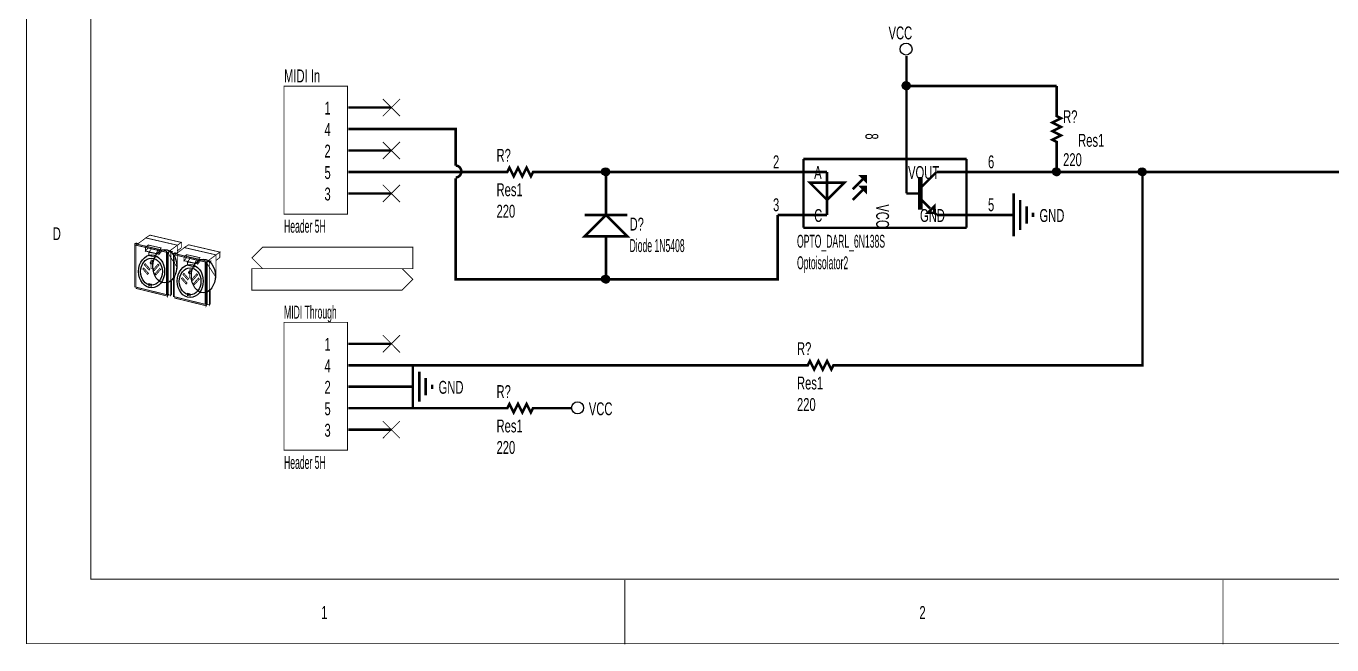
# Model space of a CAD drawing. Extents: x 0 to 22.3, y 0 to 15.7.
# Drawn here: x 0 to 6.08, y 0 to 2.88 of the extents above; entities that cross this region are included whole.
import ezdxf

# ---------------------------------------------------------------- set-up
doc = ezdxf.new("R2010")
doc.units = 0
doc.header["$MEASUREMENT"] = 0
doc.layers.get('0').update_dxf_attribs({"linetype": 'CONTINUOUS'})

msp = doc.modelspace()

# ---------------------------------------------------------------- linework, layer by layer
for points, const_width in [([(0, 15.700002), (22.296096, 15.700002), (22.296096, 0.003907), (0, 0.003907), (0, 15.700002)], 0.0039), ([(0.299778, 15.400151), (21.996318, 15.400151), (21.996318, 0.303757), (0.299778, 0.303757), (0.299778, 15.400151)], 0.0039), ([(4.1, 2.7), (4.1, 2.74)], 0.0118), ([(4.1, 2.7), (4.1, 2.4)], 0.0118), ([(1.19998, 2.599574), (1.495856, 2.599574), (1.495856, 2.003779), (1.19998, 2.003779), (1.19998, 2.599574)], 0.0039), ([(4.8, 2.6), (4.1, 2.6)], 0.0118), ([(4.8, 2.5), (4.8, 2.6)], 0.0118), ([(1.5, 2.5), (1.7, 2.5)], 0.0118), ([(1.66, 2.46), (1.74, 2.54)], 0.0039), ([(1.66, 2.54), (1.74, 2.46)], 0.0039), ([(4.8, 2.5), (4.8, 2.46), (4.82, 2.45), (4.78, 2.43), (4.82, 2.41), (4.78, 2.39), (4.82, 2.37), (4.78, 2.35), (4.8, 2.34), (4.8, 2.3)], 0.0118), ([(1.5, 2.4), (1.7, 2.4)], 0.0118), ([(2, 2.23), (2, 2.4), (1.7, 2.4)], 0.0118), ([(4.1, 2.3), (4.1, 2.4)], 0.0118), ([(1.66, 2.26), (1.74, 2.34)], 0.0039), ([(1.66, 2.34), (1.74, 2.26)], 0.0039), ([(1.5, 2.3), (1.7, 2.3)], 0.0118), ([(3.62, 2.26), (3.62, 1.94)], 0.0118), ([(3.62, 2.26), (4.38, 2.26)], 0.0118), ([(4.1, 2.3), (4.1, 2.1)], 0.0118), ([(4.38, 2.26), (4.38, 1.94)], 0.0118), ([(4.8, 2.3), (4.8, 2.2)], 0.0118), ([(1.5, 2.2), (1.7, 2.2)], 0.0118), ([(1.7, 2.2), (2.1, 2.2)], 0.0118), ([(1.999722, 2.174191), (2.002153, 2.174459), (2.00455, 2.174937), (2.006897, 2.175623), (2.009175, 2.176511), (2.011367, 2.177594), (2.013457, 2.178864), (2.015428, 2.180311), (2.017265, 2.181925), (2.018954, 2.183692), (2.020484, 2.185601), (2.021841, 2.187635), (2.023015, 2.18978), (2.023999, 2.192019), (2.024783, 2.194335), (2.025363, 2.196711), (2.025733, 2.199128), (2.025891, 2.201568), (2.025836, 2.204013), (2.025569, 2.206444), (2.02509, 2.208842), (2.024404, 2.211189), (2.023517, 2.213468), (2.022434, 2.215661), (2.021164, 2.21775), (2.019717, 2.219722), (2.018104, 2.221559), (2.016337, 2.223249), (2.014429, 2.224779), (2.012395, 2.226136), (2.010251, 2.227311), (2.008012, 2.228294), (2.005696, 2.229079), (2.003321, 2.229658), (2.000904, 2.230029), (2.000008, 2.230112)], 0.0118), ([(2.2, 2.2), (2.1, 2.2)], 0.0118), ([(2.4, 2.2), (2.36, 2.2), (2.35, 2.18), (2.33, 2.22), (2.31, 2.18), (2.29, 2.22), (2.27, 2.18), (2.25, 2.22), (2.24, 2.2), (2.2, 2.2)], 0.0118), ([(2.4, 2.2), (2.5, 2.2)], 0.0118), ([(2.5, 2.2), (3.5, 2.2)], 0.0118), ([(2.7, 2), (2.7, 2.2)], 0.0118), ([(3.6, 2.2), (3.5, 2.2)], 0.0118), ([(3.6, 2.2), (3.73, 2.2)], 0.0118), ([(3.73, 2.2), (3.73, 2)], 0.0118), ([(3.9, 1.3), (5.2, 1.3), (5.2, 2.2), (6.87, 2.2)], 0.0118), ([(4.24, 2.2), (4.17, 2.13)], 0.0118), ([(4.24, 2.2), (4.4, 2.2)], 0.0118), ([(4.4, 2.2), (4.5, 2.2)], 0.0118), ([(5.2, 2.2), (4.5, 2.2)], 0.0118), ([(1.66, 2.06), (1.74, 2.14)], 0.0039), ([(1.66, 2.14), (1.74, 2.06)], 0.0039), ([(3.5, 2), (3.5, 1.7), (2, 1.7), (2, 2.17)], 0.0118), ([(3.91, 2.18), (3.85, 2.12)], 0.0118), ([(3.91, 2.13), (3.85, 2.07)], 0.0118), ([(1.5, 2.1), (1.7, 2.1)], 0.0118), ([(4.1, 2.1), (4.17, 2.1)], 0.0118), ([(4.17, 2.07), (4.21, 2.03)], 0.0118), ([(4.6, 2.1), (4.6, 1.9)], 0.0118), ([(4.63, 2.07), (4.63, 1.93)], 0.0118), ([(4.23, 2.01), (4.24, 2)], 0.0118), ([(4.66, 2.04), (4.66, 1.96)], 0.0118), ([(4.69, 2.01), (4.69, 1.99)], 0.0118), ([(2.6, 2), (2.8, 2)], 0.0118), ([(3.6, 2), (3.5, 2)], 0.0118), ([(3.6, 2), (3.73, 2)], 0.0118), ([(4.24, 2), (4.4, 2)], 0.0118), ([(4.4, 2), (4.5, 2)], 0.0118), ([(4.5, 2), (4.6, 2)], 0.0118), ([(2.7, 1.9), (2.7, 1.7)], 0.0118), ([(3.62, 1.94), (4.38, 1.94)], 0.0118), ([(1.19998, 1.500123), (1.495856, 1.500123), (1.495856, 0.904328), (1.19998, 0.904328), (1.19998, 1.500123)], 0.0039), ([(1.5, 1.4), (1.7, 1.4)], 0.0118), ([(1.66, 1.36), (1.74, 1.44)], 0.0039), ([(1.66, 1.44), (1.74, 1.36)], 0.0039), ([(1.5, 1.3), (1.7, 1.3)], 0.0118), ([(1.7, 1.3), (3.5, 1.3)], 0.0118), ([(1.8, 1.3), (1.8, 1.1)], 0.0118), ([(3.6, 1.3), (3.5, 1.3)], 0.0118), ([(3.8, 1.3), (3.76, 1.3), (3.75, 1.28), (3.73, 1.32), (3.71, 1.28), (3.69, 1.32), (3.67, 1.28), (3.65, 1.32), (3.64, 1.3), (3.6, 1.3)], 0.0118), ([(3.8, 1.3), (3.9, 1.3)], 0.0118), ([(1.83, 1.27), (1.83, 1.13)], 0.0118), ([(1.86, 1.24), (1.86, 1.16)], 0.0118), ([(1.5, 1.2), (1.7, 1.2)], 0.0118), ([(1.7, 1.2), (1.8, 1.2)], 0.0118), ([(1.89, 1.21), (1.89, 1.19)], 0.0118), ([(1.5, 1.1), (1.7, 1.1)], 0.0118), ([(1.7, 1.1), (2.1, 1.1)], 0.0118), ([(2.2, 1.1), (2.1, 1.1)], 0.0118), ([(2.4, 1.1), (2.36, 1.1), (2.35, 1.08), (2.33, 1.12), (2.31, 1.08), (2.29, 1.12), (2.27, 1.08), (2.25, 1.12), (2.24, 1.1), (2.2, 1.1)], 0.0118), ([(2.4, 1.1), (2.5, 1.1)], 0.0118), ([(2.5, 1.1), (2.54, 1.1)], 0.0118), ([(1.66, 0.96), (1.74, 1.04)], 0.0039), ([(1.66, 1.04), (1.74, 0.96)], 0.0039), ([(1.5, 1), (1.7, 1)], 0.0118), ([(2.7875, 0.3), (2.7875, 0)], 0.0039), ([(5.575, 0.3), (5.575, 0)], 0.0039)]:
    msp.add_lwpolyline(points, dxfattribs=dict(const_width=const_width))
at = {"const_width": 0.02}
for points in [[(4.09, 2.6, 1), (4.11, 2.6, 1)], [(2.69, 2.2, 1), (2.71, 2.2, 1)], [(4.79, 2.2, 1), (4.81, 2.2, 1)], [(5.19, 2.2, 1), (5.21, 2.2, 1)], [(2.69, 1.7, 1), (2.71, 1.7, 1)]]:
    msp.add_lwpolyline(points, format="xyb", close=True, dxfattribs=at)
for points, const_width in [([(3.65, 2.15), (3.81, 2.15), (3.73, 2.07), (3.65, 2.15)], 0.0118), ([(3.89, 2.18), (3.91, 2.18), (3.91, 2.16), (3.89, 2.18)], 0.0118), ([(3.89, 2.13), (3.91, 2.13), (3.91, 2.11), (3.89, 2.13)], 0.0118), ([(4.16, 2.17), (4.16, 2.03), (4.17, 2.03), (4.17, 2.17), (4.16, 2.17)], 0.0118), ([(2.8, 1.9), (2.7, 2), (2.6, 1.9), (2.8, 1.9)], 0.0118), ([(4.23, 2.04), (4.23, 2.01), (4.2, 2.01), (4.23, 2.04)], 0.0118), ([(0.51, 1.859), (0.556, 1.893), (0.703, 1.859), (0.657, 1.825), (0.51, 1.859)], 0.0039), ([(0.555, 1.893), (0.703, 1.859), (0.721, 1.872), (0.575, 1.906), (0.555, 1.893)], 0.0039), ([(0.505, 1.866), (0.516, 1.864), (0.522, 1.867), (0.51, 1.869), (0.505, 1.866)], 0.0039), ([(0.505, 1.866), (0.505, 1.665), (0.652, 1.629), (0.652, 1.832), (0.505, 1.866)], 0.0039), ([(0.51, 1.859), (0.51, 1.658), (0.657, 1.622), (0.657, 1.825), (0.51, 1.859)], 0.0039), ([(0.554, 1.849), (0.566, 1.86), (0.566, 1.846), (0.554, 1.849)], 0.0039), ([(0.554, 1.832), (0.566, 1.846), (0.618, 1.834), (0.618, 1.817), (0.554, 1.832)], 0.0039), ([(0.554, 1.832), (0.566, 1.846), (0.554, 1.849), (0.554, 1.832)], 0.0039), ([(0.566, 1.86), (0.628, 1.846), (0.618, 1.834), (0.566, 1.846), (0.566, 1.86)], 0.0039), ([(0.57, 1.826), (0.582, 1.842), (0.612, 1.835), (0.604, 1.82), (0.57, 1.826)], 0.0039), ([(0.57, 1.828), (0.57, 1.811), (0.603, 1.803), (0.603, 1.82), (0.57, 1.828)], 0.0039), ([(0.579, 1.843), (0.614, 1.835), (0.614, 1.84), (0.579, 1.848), (0.579, 1.843)], 0.0039), ([(0.618, 1.817), (0.63, 1.831), (0.618, 1.834), (0.618, 1.817)], 0.0039), ([(0.657, 1.825), (0.703, 1.859), (0.703, 1.754), (0.657, 1.825)], 0.0039), ([(0.662, 1.829), (0.673, 1.827), (0.679, 1.83), (0.667, 1.832), (0.662, 1.829)], 0.0039), ([(0.662, 1.829), (0.662, 1.628), (0.672, 1.626), (0.672, 1.826), (0.662, 1.829)], 0.0039), ([(0.685, 1.821), (0.696, 1.819), (0.702, 1.822), (0.69, 1.824), (0.685, 1.821)], 0.0039), ([(0.69, 1.814), (0.736, 1.848), (0.883, 1.814), (0.837, 1.78), (0.69, 1.814)], 0.0039), ([(0.721, 1.872), (0.703, 1.859), (0.703, 1.833), (0.721, 1.847), (0.721, 1.872)], 0.0039), ([(0.735, 1.848), (0.883, 1.814), (0.901, 1.827), (0.755, 1.861), (0.735, 1.848)], 0.0039), ([(0.901, 1.827), (0.883, 1.814), (0.883, 1.788), (0.901, 1.802), (0.901, 1.827)], 0.0039), ([(1.1, 1.85), (1.05, 1.8), (1.1, 1.75), (1.8, 1.75), (1.8, 1.8), (1.8, 1.85), (1.1, 1.85)], 0.0039), ([(0.575, 1.748), (0.553, 1.773), (0.549, 1.768), (0.571, 1.743), (0.575, 1.748)], 0.0039), ([(0.58, 1.752), (0.587, 1.751), (0.587, 1.789), (0.58, 1.79), (0.58, 1.752)], 0.0039), ([(0.591, 1.746), (0.613, 1.771), (0.617, 1.766), (0.595, 1.741), (0.591, 1.746)], 0.0039), ([(0.685, 1.821), (0.685, 1.62), (0.832, 1.584), (0.832, 1.787), (0.685, 1.821)], 0.0039), ([(0.69, 1.814), (0.69, 1.613), (0.837, 1.577), (0.837, 1.78), (0.69, 1.814)], 0.0039), ([(0.734, 1.804), (0.746, 1.815), (0.746, 1.801), (0.734, 1.804)], 0.0039), ([(0.734, 1.787), (0.746, 1.801), (0.798, 1.789), (0.798, 1.772), (0.734, 1.787)], 0.0039), ([(0.734, 1.787), (0.746, 1.801), (0.734, 1.804), (0.734, 1.787)], 0.0039), ([(0.746, 1.815), (0.808, 1.801), (0.798, 1.789), (0.746, 1.801), (0.746, 1.815)], 0.0039), ([(0.75, 1.781), (0.762, 1.797), (0.792, 1.79), (0.784, 1.775), (0.75, 1.781)], 0.0039), ([(0.75, 1.783), (0.75, 1.766), (0.783, 1.758), (0.783, 1.775), (0.75, 1.783)], 0.0039), ([(0.759, 1.798), (0.794, 1.79), (0.794, 1.795), (0.759, 1.803), (0.759, 1.798)], 0.0039), ([(0.798, 1.772), (0.81, 1.786), (0.798, 1.789), (0.798, 1.772)], 0.0039), ([(0.837, 1.78), (0.883, 1.814), (0.883, 1.709), (0.837, 1.78)], 0.0039), ([(0.842, 1.784), (0.853, 1.782), (0.859, 1.785), (0.847, 1.787), (0.842, 1.784)], 0.0039), ([(0.842, 1.784), (0.842, 1.583), (0.852, 1.581), (0.852, 1.781), (0.842, 1.784)], 0.0039), ([(0.568, 1.728), (0.546, 1.753), (0.542, 1.748), (0.564, 1.723), (0.568, 1.728)], 0.0039), ([(0.599, 1.726), (0.621, 1.751), (0.625, 1.746), (0.603, 1.721), (0.599, 1.726)], 0.0039), ([(0.748, 1.683), (0.726, 1.708), (0.722, 1.703), (0.744, 1.678), (0.748, 1.683)], 0.0039), ([(0.755, 1.703), (0.733, 1.728), (0.729, 1.723), (0.751, 1.698), (0.755, 1.703)], 0.0039), ([(0.76, 1.707), (0.767, 1.706), (0.767, 1.744), (0.76, 1.745), (0.76, 1.707)], 0.0039), ([(0.771, 1.701), (0.793, 1.726), (0.797, 1.721), (0.775, 1.696), (0.771, 1.701)], 0.0039), ([(0.779, 1.681), (0.801, 1.706), (0.805, 1.701), (0.783, 1.676), (0.779, 1.681)], 0.0039), ([(1.75, 1.75), (1.8, 1.7), (1.75, 1.65), (1.05, 1.65), (1.05, 1.7), (1.05, 1.75), (1.75, 1.75)], 0.0039), ([(0.57, 1.68), (0.583, 1.677), (0.583, 1.668), (0.57, 1.67), (0.57, 1.68)], 0.0039), ([(0.657, 1.621), (0.662, 1.631), (0.662, 1.688), (0.657, 1.687), (0.657, 1.621)], 0.0039), ([(0.672, 1.625), (0.676, 1.631), (0.676, 1.691), (0.672, 1.691), (0.672, 1.625)], 0.0039), ([(0.837, 1.576), (0.842, 1.586), (0.842, 1.643), (0.837, 1.642), (0.837, 1.576)], 0.0039), ([(0.852, 1.58), (0.856, 1.586), (0.856, 1.646), (0.852, 1.646), (0.852, 1.58)], 0.0039), ([(0.75, 1.635), (0.763, 1.632), (0.763, 1.623), (0.75, 1.625), (0.75, 1.635)], 0.0039)]:
    msp.add_lwpolyline(points, close=True, dxfattribs=dict(const_width=const_width))
for centre, major_axis, ratio in [((4.098054, 2.772312), (0, 0.028032), 0.999807), ((4.098054, 2.601962), (0, 0.018472), 0.999816), ((2.697787, 2.201726), (0, 0.018037), 0.999834), ((4.79797, 2.201726), (0, 0.018037), 0.999834), ((5.197674, 2.201726), (0, 0.018037), 0.999834), ((5.197674, 2.201726), (0, 0.018037), 0.999834), ((0.644092, 1.761077), (0, 0.078006), 0.715735), ((0.582833, 1.737175), (0, 0.076703), 0.790202), ((0.581964, 1.735872), (0, 0.063232), 0.807389), ((0.581964, 1.777156), (0, 0.006303), 0.793248), ((0.762699, 1.691981), (0, 0.076704), 0.790193), ((0.823958, 1.715882), (0, 0.078007), 0.715728), ((0.762265, 1.690677), (0, 0.063232), 0.800519), ((0.761831, 1.731961), (0, 0.006303), 0.793248), ((2.697787, 1.701976), (0, 0.018037), 0.999834), ((2.567884, 1.10184), (0, 0.028032), 0.9998)]:
    msp.add_ellipse(centre, major_axis=major_axis, ratio=ratio)

# ---------------------------------------------------------------- texts
for s, width, p in [('VCC', 0.65, (4.016584, 2.817343)), ('MIDI In', 0.65, (1.2, 2.617343)), ('1', 0.65, (1.388292, 2.467343)), ('R?', 0.65, (4.83, 2.427343)), ('4', 0.65, (1.388292, 2.367343)), ('Res1', 0.65, (4.9, 2.317343)), ('2', 0.65, (1.388292, 2.267343)), ('R?', 0.65, (2.19, 2.247343)), ('2', 0.65, (3.478292, 2.217343)), ('6', 0.65, (4.48, 2.217343)), ('220', 0.65, (4.83, 2.227343)), ('5', 0.65, (1.388292, 2.167343)), ('A', 0.65, (3.67, 2.167343)), ('VOUT', 0.65, (4.107556, 2.167343)), ('Res1', 0.65, (2.19, 2.087343)), ('3', 0.65, (1.388292, 2.067343)), ('3', 0.65, (3.478292, 2.017343)), ('5', 0.65, (4.48, 2.017343)), ('220', 0.65, (2.19, 1.987343)), ('C', 0.65, (3.67, 1.967343)), ('GND', 0.65, (4.163167, 1.967343)), ('GND', 0.65, (4.72, 1.967343)), ('Header 5H', 0.5, (1.2, 1.917343)), ('D?', 0.65, (2.81, 1.927343)), ('D', 0.65, (0.122194, 1.8825)), ('Diode 1N5408', 0.5, (2.81, 1.827343)), ('OPTO_DARL_6N138S', 0.5, (3.59, 1.847343)), ('Optoisolator2', 0.5, (3.59, 1.747343)), ('MIDI Through', 0.5, (1.2, 1.517343)), ('1', 0.65, (1.388292, 1.367343)), ('R?', 0.65, (3.59, 1.347343)), ('4', 0.65, (1.388292, 1.267343)), ('2', 0.65, (1.388292, 1.167343)), ('GND', 0.65, (1.92, 1.167343)), ('Res1', 0.65, (3.59, 1.187343)), ('R?', 0.65, (2.19, 1.147343)), ('5', 0.65, (1.388292, 1.067343)), ('VCC', 0.65, (2.62, 1.067343)), ('220', 0.65, (3.59, 1.087343)), ('Res1', 0.65, (2.19, 0.987343)), ('3', 0.65, (1.388292, 0.967343)), ('220', 0.65, (2.19, 0.887343)), ('Header 5H', 0.5, (1.2, 0.817343)), ('1', 0.65, (1.372896, 0.118671)), ('2', 0.65, (4.160396, 0.118671))]:
    msp.add_text(s, height=0.06, dxfattribs=dict(width=width)).set_placement(p)
at = {"width": 0.65}
for s, p in [('8', (3.908778, 2.38)), ('VCC', (3.958778, 2.049221))]:
    msp.add_text(s, height=0.06, rotation=270, dxfattribs=at).set_placement(p)

doc.saveas('drawing.dxf')
